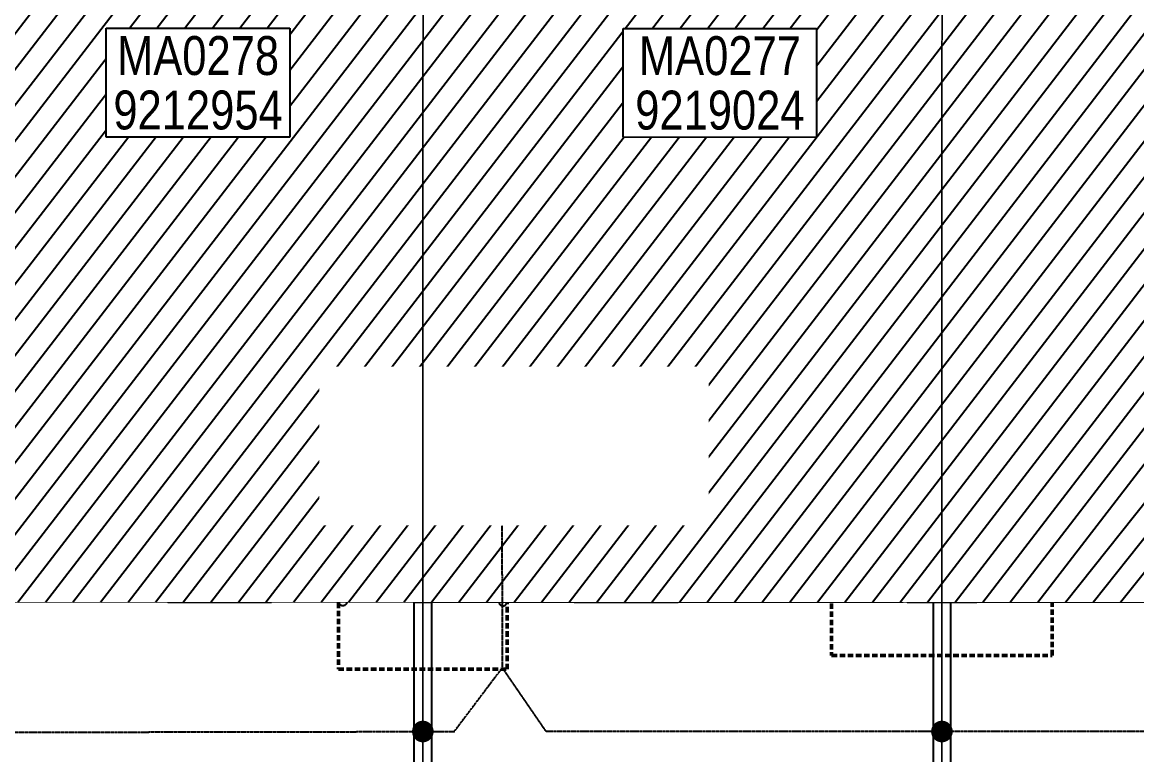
# Model space of a CAD drawing. Header units: centimetres. Extents: x -6122352 to 7132207, y -1694241 to 1947892.
# Drawn here: x 223788 to 236670, y -128753 to -120284 of the extents above; entities that cross this region are included whole.
import ezdxf
from ezdxf.xclip import XClip

# ---------------------------------------------------------------- set-up
doc = ezdxf.new("R2010")
doc.units = ezdxf.units.CM
doc.header["$MEASUREMENT"] = 0
doc.header["$XCLIPFRAME"] = 2
for name, pattern in [('DASHED2', [0.375, 0.25, -0.125]), ('XR-AR-MID-SETTING OUT FOR MASTER$0$23585-XR-AR-MID-GROUND FLOOR$0$23261-XR-AR-SI-GF$0$HIDDEN', [0.375, 0.25, -0.125]), ('XR-AR-MID-SETTING OUT FOR MASTER$0$23585-XR-AR-MID-GROUND FLOOR$0$945-4P-1-101-GROUND FLOOR PLAN$0$XR-MIDDLE-GROUND FLOOR PLAN$0$HIDDEN', [9.524999999999999, 6.35, -3.175]), ('XR-AR-MID-SETTING OUT FOR MASTER$0$23585-XR-AR-MID-GROUND FLOOR$0$945-4P-1-101-GROUND FLOOR PLAN$0$XR-MIDDLE-GROUND FLOOR PLAN$0$HIDDEN2', [0.1875, 0.125, -0.0625])]:
    doc.linetypes.add(name, pattern=pattern)
for name, color, linetype in [('00-MI-DIM', 7, 'Continuous'), ('@MI-REF LAYER', 7, 'Continuous'), ('B_TH_6', 7, 'Continuous'), ('XR-AR-MID-SETTING OUT FOR MASTER$0$23585-XR-AR-MID-GROUND FLOOR$0$A-Flor-Strs', 1, 'Continuous'), ('XR-AR-MID-SETTING OUT FOR MASTER$0$23585-XR-AR-MID-GROUND FLOOR$0$GS-HATCH-FLOOR TILE', 251, 'Continuous')]:
    doc.layers.add(name, color=color, linetype=linetype)
doc.layers.add('08-Compound Wall-4', color=7, linetype='Continuous', lineweight=25, true_color=0xff4405)
for name, color, linetype, lineweight in [('23585-XR-AR-DAMAC PLOT LIMITS$0$1-Mid units', 41, 'Continuous', 5), ('@ Foundations', 4, 'DASHED2', 50), ('A-ANNO-TEXT', 3, 'Continuous', 25), ('XR-AR-MID-SETTING OUT FOR MASTER$0$23585-XR-AR-MID-GROUND FLOOR$0$$A-GLAZ-WNDO', 232, 'Continuous', 9), ('XR-AR-MID-SETTING OUT FOR MASTER$0$23585-XR-AR-MID-GROUND FLOOR$0$$A-WALL', 1, 'Continuous', 5), ('XR-AR-MID-SETTING OUT FOR MASTER$0$23585-XR-AR-MID-GROUND FLOOR$0$A-DOOR', 31, 'Continuous', 5), ('XR-AR-MID-SETTING OUT FOR MASTER$0$23585-XR-AR-MID-GROUND FLOOR$0$A-DOOR-FULL', 1, 'Continuous', 9), ('XR-AR-MID-SETTING OUT FOR MASTER$0$23585-XR-AR-MID-GROUND FLOOR$0$A-EQUP-KITN-PLAN', 202, 'Continuous', 9), ('XR-AR-MID-SETTING OUT FOR MASTER$0$23585-XR-AR-MID-GROUND FLOOR$0$A-FLOR-OVHD', 9, 'XR-AR-MID-SETTING OUT FOR MASTER$0$23585-XR-AR-MID-GROUND FLOOR$0$23261-XR-AR-SI-GF$0$HIDDEN', 15), ('XR-AR-MID-SETTING OUT FOR MASTER$0$23585-XR-AR-MID-GROUND FLOOR$0$A-FLOR-PATT', 8, 'Continuous', 5), ('XR-AR-MID-SETTING OUT FOR MASTER$0$23585-XR-AR-MID-GROUND FLOOR$0$A-GLAZ-SILL', 8, 'Continuous', 5), ('XR-AR-MID-SETTING OUT FOR MASTER$0$23585-XR-AR-MID-GROUND FLOOR$0$A-GLAZ-WNDO', 232, 'Continuous', 9), ('XR-AR-MID-SETTING OUT FOR MASTER$0$23585-XR-AR-MID-GROUND FLOOR$0$A-WALL', 7, 'Continuous', 30), ('XR-AR-MID-SETTING OUT FOR MASTER$0$23585-XR-AR-MID-GROUND FLOOR$0$A-WALL-FNSH', 9, 'Continuous', 5), ('XR-AR-MID-SETTING OUT FOR MASTER$0$23585-XR-AR-MID-GROUND FLOOR$0$S-COLS', 51, 'Continuous', 40)]:
    doc.layers.add(name, color=color, linetype=linetype, lineweight=lineweight)
doc.styles.add('Xref group 33-41$0$Overall SOP Plan$0$LAC-609-NG10-1-XREF-GRID-125SC$0$GRID-DIM-NO', font='arial.ttf', dxfattribs={"width": 0.8})

# ---------------------------------------------------------------- blocks, each defined once
blk = doc.blocks.new('23585-XR-AR-DAMAC PLOT LIMITS')
at = {"layer": '23585-XR-AR-DAMAC PLOT LIMITS$0$1-Mid units', "color": 251, "true_color": 0x636466}
for points in [[(496630.0415000003, 2768996.4387), (496634.0948999999, 2769000.862500001), (496651.7899000002, 2768984.6489), (496647.7364999996, 2768980.225099999)], [(496625.9880999997, 2768992.0151), (496630.0415000003, 2768996.4387), (496647.7364999996, 2768980.225099999), (496643.6831, 2768975.8013)], [(496621.9345000004, 2768987.5913), (496625.9880999997, 2768992.0151), (496643.6831, 2768975.8013), (496639.6297000004, 2768971.377499999)]]:
    blk.add_lwpolyline(points, close=True, dxfattribs=at)
blk = doc.blocks.new('A$Cf093b529')
at = {"layer": 'A-ANNO-TEXT'}
blk.add_blockref('23585-XR-AR-DAMAC PLOT LIMITS', (-495391.9901121984, -2768603.441896566), dxfattribs=at)
blk = doc.blocks.new('XR-AR-MID-SETTING OUT FOR MASTER$0$23585-XR-AR-MID-GROUND FLOOR$0$945-4P-1-101-GROUND FLOOR PLAN$0$XR-MIDDLE-CAR PARK HATCH')
at = {"layer": 'XR-AR-MID-SETTING OUT FOR MASTER$0$23585-XR-AR-MID-GROUND FLOOR$0$A-FLOR-PATT'}
blk.add_lwpolyline([(9250.002853021142, 100.0129149327577), (9249.99679574091, 5500.000000009181), (15050.00005108526, 5502.664669244065), (15050.00005108526, 100.450321876061)], close=True, dxfattribs=at)
blk = doc.blocks.new('*U1930')
for points in [[(91, -5.684341886080801e-14), (41, -5.684341886080801e-14), (41, 1021), (91, 1021)], [(0, 0), (38, -5.684341886080801e-14), (38, -50), (50, -50), (50, -122.2246979483663), (0, -122.2246979483663)], [(1100, 2.842170943040401e-14), (1062, -2.842170943040401e-14), (1062, -49.99999999999997), (1050, -49.99999999999997), (1050, -122.2246979483662), (1100, -122.2246979483662)]]:
    blk.add_lwpolyline(points, close=True)
at = {"color": 8, "linetype": 'XR-AR-MID-SETTING OUT FOR MASTER$0$23585-XR-AR-MID-GROUND FLOOR$0$945-4P-1-101-GROUND FLOOR PLAN$0$XR-MIDDLE-GROUND FLOOR PLAN$0$HIDDEN2'}
blk.add_arc((41, -5.684341886080801e-14), 1021, 1.594950045944486e-15, 90, dxfattribs=at)
at = {"layer": 'XR-AR-MID-SETTING OUT FOR MASTER$0$23585-XR-AR-MID-GROUND FLOOR$0$A-GLAZ-SILL', "linetype": 'XR-AR-MID-SETTING OUT FOR MASTER$0$23585-XR-AR-MID-GROUND FLOOR$0$945-4P-1-101-GROUND FLOOR PLAN$0$XR-MIDDLE-GROUND FLOOR PLAN$0$HIDDEN2', "ltscale": 3}
blk.add_lwpolyline([(0, 0), (1100, 0), (1100, -122.2246979483662), (0, -122.2246979483662)], close=True, dxfattribs=at)
blk = doc.blocks.new('*U27')
for points in [[(91, -5.684341886080801e-14), (41, -5.684341886080801e-14), (41, 1021), (91, 1021)], [(0, 0), (38, -5.684341886080801e-14), (38, -50), (50, -50), (50, -249.9999019090924), (0, -249.9999019090924)], [(1100, 2.842170943040401e-14), (1062, -2.842170943040401e-14), (1062, -49.99999999999997), (1050, -49.99999999999997), (1050, -249.9999019090924), (1100, -249.9999019090924)]]:
    blk.add_lwpolyline(points, close=True)
at = {"color": 8, "linetype": 'XR-AR-MID-SETTING OUT FOR MASTER$0$23585-XR-AR-MID-GROUND FLOOR$0$945-4P-1-101-GROUND FLOOR PLAN$0$XR-MIDDLE-GROUND FLOOR PLAN$0$HIDDEN2'}
blk.add_arc((41, -5.684341886080801e-14), 1021, 1.594950045944486e-15, 90, dxfattribs=at)
at = {"layer": 'XR-AR-MID-SETTING OUT FOR MASTER$0$23585-XR-AR-MID-GROUND FLOOR$0$A-GLAZ-SILL', "linetype": 'XR-AR-MID-SETTING OUT FOR MASTER$0$23585-XR-AR-MID-GROUND FLOOR$0$945-4P-1-101-GROUND FLOOR PLAN$0$XR-MIDDLE-GROUND FLOOR PLAN$0$HIDDEN2', "ltscale": 3}
blk.add_lwpolyline([(0, 0), (1100, 0), (1100, -249.9999019090924), (0, -249.9999019090924)], close=True, dxfattribs=at)
blk = doc.blocks.new('XR-AR-MID-SETTING OUT FOR MASTER$0$23585-XR-AR-MID-GROUND FLOOR$0$945-4P-1-101-GROUND FLOOR PLAN$0$XR-MIDDLE-GROUND FLOOR PLAN$0$A$C69996ABC')
at = {"layer": 'XR-AR-MID-SETTING OUT FOR MASTER$0$23585-XR-AR-MID-GROUND FLOOR$0$A-FLOR-OVHD', "linetype": 'XR-AR-MID-SETTING OUT FOR MASTER$0$23585-XR-AR-MID-GROUND FLOOR$0$945-4P-1-101-GROUND FLOOR PLAN$0$XR-MIDDLE-GROUND FLOOR PLAN$0$HIDDEN2', "ltscale": 5}
for p, q in [((-1.567610912189821e-07, 0.8999993633871721), (0.09999984323878941, 0.8999992964713464)), ((-1.567610912189821e-07, 0.8999993633871721), (-1.567612066821766e-07, -6.366128229018386e-07)), ((-1.567612066821766e-07, -6.366128229018386e-07), (0.09999984323878763, -7.035294533608294e-07))]:
    blk.add_line(p, q, dxfattribs=at)
blk.add_lwpolyline([(0.09999984323878763, 0.8499993633871732), (0.2499998432387915, 0.4499993633871799), (0.1000013713221097, 0.04999936338717248)], dxfattribs=at)
at = {"layer": 'XR-AR-MID-SETTING OUT FOR MASTER$0$23585-XR-AR-MID-GROUND FLOOR$0$A-GLAZ-WNDO'}
for p, q in [((0.09999984323878763, 0.8499993633871732), (0.09999984323878763, 0.8999993633871703)), ((0.09999984323878941, 0.8999993633871721), (0.09999984323878763, -6.366128264545523e-07)), ((0.2499998432387809, 0.8499993633871732), (0.09999984323878763, 0.8499993633871732)), ((0.2499998432387809, 0.8999993633871703), (0.2499998432387809, 0.8499993633871732)), ((0.2499998432387809, 0.8499993633871732), (0.2499998432387809, 0.04999936338717248)), ((0.09999984323878763, -6.366128246781955e-07), (0.09999984323878763, 0.04999936338717248)), ((0.09999984323878763, 0.04999936338717248), (0.2499998432387809, 0.04999936338717248)), ((0.249999843238875, -6.366128388890502e-07), (0.249999843238875, 0.04999936338715827))]:
    blk.add_line(p, q, dxfattribs=at)
for points in [[(0.2499986387444419, 0.8999993968456259), (0.0999998435430971, 0.8999992964713464)], [(0.09999984323878763, -7.035294533608294e-07), (0.2499998432388448, -6.366128317836228e-07)]]:
    blk.add_lwpolyline(points, dxfattribs=at)
blk.add_lwpolyline([(0.2499998432387951, 0.8499993633871732), (0.2499998432387933, 0.04999936338717248), (0.1999998432387962, 0.04999936338717248), (0.1999998432387962, 0.8499993633871732)], close=True, dxfattribs=at)
blk = doc.blocks.new('XR-AR-MID-SETTING OUT FOR MASTER$0$23585-XR-AR-MID-GROUND FLOOR$0$945-4P-1-101-GROUND FLOOR PLAN$0$XR-MIDDLE-GROUND FLOOR PLAN$0$A$C70344426')
at = {"layer": 'XR-AR-MID-SETTING OUT FOR MASTER$0$23585-XR-AR-MID-GROUND FLOOR$0$A-GLAZ-SILL'}
blk.add_line((0.2499999770719823, 2.649999396845162), (0.2499999770722034, -6.03154830969288e-07), dxfattribs=at)
at = {"layer": 'XR-AR-MID-SETTING OUT FOR MASTER$0$23585-XR-AR-MID-GROUND FLOOR$0$A-GLAZ-WNDO'}
for p, q in [((-2.292779743839901e-08, 2.649999396845162), (-2.292779743839901e-08, 2.599999396845165)), ((-2.292779743839901e-08, 2.649999396845162), (0.2499999770719823, 2.649999396845162)), ((-2.292779743839901e-08, 2.599999396845165), (0.14999997707221, 2.599999396845165)), ((0.14999997707221, 2.599999396845165), (0.14999997707221, 2.649999396845162)), ((0.14999997707221, 2.599999396845165), (0.1499999770722091, -6.031548327456449e-07)), ((-2.29277832275443e-08, 1.799999396845166), (-2.29277832275443e-08, 1.749999396845167)), ((0.14999997707221, 1.799999396845166), (-2.29277832275443e-08, 1.799999396845166)), ((-2.29277832275443e-08, 1.749999396845167), (0.14999997707221, 1.749999396845167)), ((0.14999997707221, 1.749999396845167), (0.14999997707221, 1.799999396845166)), ((-2.29277832275443e-08, 0.8999993968451641), (-2.292778233936588e-08, 0.8499993968451669)), ((0.14999997707221, 0.8999993968451641), (-2.29277832275443e-08, 0.8999993968451641)), ((-2.292778233936588e-08, 0.8499993968451669), (0.14999997707221, 0.8499993968451669)), ((-2.292778233936588e-08, 0.8499993968451669), (-2.292778233936588e-08, 0.04999939684516619)), ((0.14999997707221, 0.8499993968451669), (0.14999997707221, 0.8999993968451641)), ((0.1499999770722091, 0.04999939684516619), (-2.292778233936588e-08, 0.04999939684516619)), ((-2.29278782626352e-08, -6.031548451801427e-07), (-2.29278782626352e-08, 0.04999939684515198)), ((0.1499999770722091, -6.03154830969288e-07), (0.1499999770722091, 0.04999939684516619)), ((0.2499999770722034, -6.03154830969288e-07), (-2.292778233936588e-08, -6.03154830969288e-07))]:
    blk.add_line(p, q, dxfattribs=at)
blk.add_lwpolyline([(0.04999997707220061, 1.799999396845166), (0.04999997707219972, 2.599999396845165), (-2.292779743839901e-08, 2.599999396845165), (-2.292779566204217e-08, 0.8999993968451641), (0.0499999770722015, 0.8999993968451641), (0.04999997707220061, 1.749999396845167)], dxfattribs=at)
blk.add_lwpolyline([(-2.292779566204217e-08, 0.8499993968451669), (-2.292779655022059e-08, 0.04999939684516619), (0.04999997707220061, 0.04999939684516619), (0.0499999770722015, 0.8499993968451669)], close=True, dxfattribs=at)
blk = doc.blocks.new('*U28')
for points in [[(0, 69.99999979828543), (38, 69.99999979828549), (38, 119.9999997982854), (50, 119.9999997982854), (50, 179.9999998655237), (0, 179.9999998655237)], [(1100, 69.9999997982854), (1062, 69.99999979828546), (1062, 119.9999997982854), (1050, 119.9999997982854), (1050, 179.9999998655236), (1100, 179.9999998655236)], [(91, 69.99999979828549), (41, 69.99999979828549), (41, -951.0000002017147), (91, -951.0000002017147)]]:
    blk.add_lwpolyline(points, close=True)
at = {"color": 8, "linetype": 'XR-AR-MID-SETTING OUT FOR MASTER$0$23585-XR-AR-MID-GROUND FLOOR$0$945-4P-1-101-GROUND FLOOR PLAN$0$XR-MIDDLE-GROUND FLOOR PLAN$0$HIDDEN2'}
blk.add_arc((41, 69.99999979828549), 1021, 270, 0, dxfattribs=at)
at = {"layer": 'XR-AR-MID-SETTING OUT FOR MASTER$0$23585-XR-AR-MID-GROUND FLOOR$0$A-GLAZ-SILL', "linetype": 'XR-AR-MID-SETTING OUT FOR MASTER$0$23585-XR-AR-MID-GROUND FLOOR$0$945-4P-1-101-GROUND FLOOR PLAN$0$XR-MIDDLE-GROUND FLOOR PLAN$0$HIDDEN2', "ltscale": 3}
blk.add_lwpolyline([(0, 69.99999979828543), (1100, 69.99999979828543), (1100, 179.9999998655236), (0, 179.9999998655236)], close=True, dxfattribs=at)
blk = doc.blocks.new('XR-AR-MID-SETTING OUT FOR MASTER$0$23585-XR-AR-MID-GROUND FLOOR$0$945-4P-1-101-GROUND FLOOR PLAN$0$XR-MIDDLE-GROUND FLOOR PLAN$0$A$C2DB306E2')
at = {"layer": 'XR-AR-MID-SETTING OUT FOR MASTER$0$23585-XR-AR-MID-GROUND FLOOR$0$A-DOOR-FULL'}
for p, q in [((0.1500002073711251, 1.24999990754791), (0.05000020737113076, 1.24999990754791)), ((0.05000020737113076, 1.24999990754791), (0.05000020737113076, 1.199999907547909)), ((0.05000020737113076, 1.199999907547909), (0.1500002073711251, 1.199999907547909)), ((0.1500002073711251, 1.199999907547909), (0.1500002073711251, 1.24999990754791)), ((2.073711318217875e-07, 0.7999999075479082), (2.073711318217875e-07, -9.245209264818754e-08)), ((2.073711318217875e-07, 0.7999999075479082), (0.04000020737113097, 0.7999999075479082)), ((0.04000020737113097, 0.7999999075479082), (0.04000020737113452, -9.245209264818754e-08)), ((0.05000020737113253, 0.3499999075479089), (0.05000020737113253, 0.3999999075479096)), ((0.05000020737113253, 0.3999999075479096), (0.1500002073711322, 0.399999907547908)), ((0.1500002073711322, 0.399999907547908), (0.1500002073711322, 0.3499999075479073)), ((0.1500002073711322, 0.3499999075479073), (0.05000020737113253, 0.3499999075479089)), ((2.073711318217875e-07, -9.245209264818754e-08), (0.04000020737113452, -9.245209264818754e-08))]:
    blk.add_line(p, q, dxfattribs=at)
at = {"layer": 'XR-AR-MID-SETTING OUT FOR MASTER$0$23585-XR-AR-MID-GROUND FLOOR$0$A-GLAZ-SILL', "linetype": 'XR-AR-MID-SETTING OUT FOR MASTER$0$23585-XR-AR-MID-GROUND FLOOR$0$945-4P-1-101-GROUND FLOOR PLAN$0$XR-MIDDLE-GROUND FLOOR PLAN$0$HIDDEN2', "ltscale": 3}
for p, q in [((0.05000020737113076, 1.199999907547909), (0.05000020737113431, 0.399999907547908)), ((0.1500002073711251, 1.199999907547909), (0.1500002073711304, 0.3999999075479083))]:
    blk.add_line(p, q, dxfattribs=at)
blk = doc.blocks.new('XR-AR-MID-SETTING OUT FOR MASTER$0$23585-XR-AR-MID-GROUND FLOOR$0$945-4P-1-101-GROUND FLOOR PLAN$0$XR-MIDDLE-GROUND FLOOR PLAN$0$WRFWF')
at = {"layer": 'XR-AR-MID-SETTING OUT FOR MASTER$0$23585-XR-AR-MID-GROUND FLOOR$0$A-FLOR-OVHD', "linetype": 'XR-AR-MID-SETTING OUT FOR MASTER$0$23585-XR-AR-MID-GROUND FLOOR$0$945-4P-1-101-GROUND FLOOR PLAN$0$XR-MIDDLE-GROUND FLOOR PLAN$0$HIDDEN', "ltscale": 0.1}
for p, q in [((9250.00889430586, 14089.9999996908), (9250.008894346622, 9909.449274283641)), ((10350.00889432596, 14089.44927426482), (9250.008894305867, 14089.44927426484)), ((10350.00889432159, 13809.44927426483), (9250.008894308598, 13809.44927426484)), ((10350.00889431722, 13529.44927426483), (9250.008894311328, 13529.44927426484)), ((10350.00889431286, 13249.44927426483), (9250.008894314058, 13249.44927426484)), ((10350.00889431286, 12969.44927426484), (9250.008894314054, 12969.44927426485)), ((10350.00889431285, 12689.44927426484), (9250.00889431405, 12689.44927426486)), ((10350.00889431285, 12409.44927426485), (9250.008894314047, 12409.44927426486)), ((10350.00889431284, 12129.44927426485), (9250.008894314044, 12129.44927426487)), ((10350.00889431284, 11849.44927426486), (9250.00889431404, 11849.44927426487)), ((10350.00889431284, 11569.44927426486), (9250.008894314036, 11569.44927426488)), ((10350.00889431283, 11289.44927426487), (9250.00889431403, 11289.44927426488)), ((10350.00889431283, 11009.44927426487), (9250.008894314027, 11009.44927426489)), ((10350.00889432794, 11009.4492742833), (10350.00889432794, 9909.449274272882)), ((10350.00889432794, 9909.449274272882), (9250.008894346622, 9909.449274283641))]:
    blk.add_line(p, q, dxfattribs=at)
blk.add_lwpolyline([(10350.00889430916, 14369.99999969173), (10350.00889431698, 11009.4492742833)], dxfattribs=at)
blk = doc.blocks.new('*U26')
at = {"color": 0, "linetype": 'ByBlock'}
blk.add_line((0, 300.373844656252), (0, 0), dxfattribs=at)
at = {"color": 0, "linetype": 'ByBlock', "const_width": 15.00000006679886}
blk.add_lwpolyline([(194.8557167125982, 187.8738441410269), (0, 300.373844656252), (-194.8557167125982, 187.8738441410269)], dxfattribs=at)
blk.add_circle((0, 0), 45.00000020605512)
blk = doc.blocks.new('XR-AR-MID-SETTING OUT FOR MASTER$0$23585-XR-AR-MID-GROUND FLOOR$0$A$C08698786')
at = {"layer": 'XR-AR-MID-SETTING OUT FOR MASTER$0$23585-XR-AR-MID-GROUND FLOOR$0$S-COLS', "color": 252, "lineweight": 30}
for points in [[(5900.001027584076, 11147.2902572155), (5900.001027584076, 9747.290257692337), (6100.001027584076, 9747.290257453918), (6100.001027584076, 11147.29025769234)], [(-100.029412984848, 9156.81441116333), (-100.029412984848, 7756.814410686493), (99.97058701515198, 7756.81441116333), (99.97058701515198, 9156.814410686493)], [(-99.99135446548462, 6699.998335123062), (-99.99135446548462, 5499.998335123062), (100.0086455345154, 5499.998334884644), (100.0086455345154, 6699.998334646225)], [(5900.001601219177, 6500), (5900.001601219177, 5499.999999523163), (6100.001601219177, 5500), (6100.001601219177, 6499.999999523163)]]:
    blk.add_lwpolyline(points, close=True, dxfattribs=at)
blk = doc.blocks.new('XR-AR-MID-SETTING OUT FOR MASTER')
at = {"layer": 'XR-AR-MID-SETTING OUT FOR MASTER$0$23585-XR-AR-MID-GROUND FLOOR$0$A-EQUP-KITN-PLAN', "color": 8}
for p, q in [((5300.027079373598, 12102.66431617737), (5300.028238087893, 14252.66031217575)), ((4404.893656820059, 11502.66881656647), (4404.895194619894, 12102.66970968246)), ((4404.895194619894, 12102.66970968246), (5300.027079373598, 12102.66431617737))]:
    blk.add_line(p, q, dxfattribs=at)
at = {"layer": 'XR-AR-MID-SETTING OUT FOR MASTER$0$23585-XR-AR-MID-GROUND FLOOR$0$A-FLOR-OVHD', "color": 8, "linetype": 'XR-AR-MID-SETTING OUT FOR MASTER$0$23585-XR-AR-MID-GROUND FLOOR$0$23261-XR-AR-SI-GF$0$HIDDEN', "ltscale": 5}
for p, q in [((5579.946963220835, 12102.66686105728), (5579.94848254323, 14852.65977716446)), ((3400.046698898077, 14152.65701627731), (3400.011432737112, 12202.66620731354)), ((3500.053779155016, 12202.66576147079), (3500.053778856993, 14152.65753126144)), ((5400.002383977175, 12002.66818761826), (5900.001078754663, 11502.66702699661)), ((5900.010024100542, 12002.66746664047), (5400.002384632826, 11502.66700839996))]:
    blk.add_line(p, q, dxfattribs=at)
blk.add_lwpolyline([(2749.981962949038, 12002.63648319244), (3249.976088136435, 12002.63648366928), (3249.976087421179, 11502.65313434601), (2749.981963723898, 11502.65313434601)], close=True, dxfattribs=at)
for points in [[(2749.981962949038, 12002.63648319244), (3249.976087421179, 11502.65313434601)], [(2749.981963723898, 11502.65313434601), (3249.976088136435, 12002.63648366928)]]:
    blk.add_lwpolyline(points, dxfattribs=at)
at = {"layer": 'XR-AR-MID-SETTING OUT FOR MASTER$0$23585-XR-AR-MID-GROUND FLOOR$0$A-Flor-Strs', "color": 8}
for p, q in [((5900.008223325014, 5802.664086818695), (4249.995741575956, 5802.666512012482)), ((5900.008222848177, 5502.664668560028), (4249.999916404486, 5502.666511535645))]:
    blk.add_line(p, q, dxfattribs=at)
at = {"layer": 'XR-AR-MID-SETTING OUT FOR MASTER$0$23585-XR-AR-MID-GROUND FLOOR$0$A-WALL', "color": 8}
for points in [[(99.99999931454659, 19472.65428209305), (-99.99999925494194, 19472.65428256989), (-99.998236566782, 5500.00000667572), (100.0017631351948, 5500.000006198883), (99.9995484650135, 8850.141927242279), (1100.048611491919, 8850.10940027237), (1100.048611015081, 8950.109399795532), (100.03925588727, 8950.072475910187), (100.0088088810444, 10949.9982419014), (2099.951952844858, 10949.99824142456), (2099.998660355806, 9950.143901348114), (2199.988806992769, 9950.143900871277), (2200.057162195444, 11149.97698402405), (2100.075846284628, 11149.97698354721), (2100.039519578218, 11049.97698402405), (100.0088088810444, 11049.99824142456)], [(5899.999999791384, 19472.65428161621), (6099.999999731779, 19472.65428209305), (6100.001724034548, 5500.167464256287), (5900.001724511385, 5500.167624473572), (5900.00086197257, 14852.65960931778), (5500.076263397932, 14852.66031265259), (5500.0762629807, 14952.66031169891), (5900.000431150198, 14952.65961027145)], [(2200.013650625944, 13652.63605213165), (2200.017217665911, 13652.6360502243), (2200.024336546659, 13852.63604974747), (1199.974533885717, 13852.65850543976), (1199.974534541368, 13752.66171360016), (1850.013650208712, 13752.64729642868), (1850.013650685549, 13102.64278697968), (2100.128742069006, 13102.63829755783), (2100.128742545843, 12652.63829708099), (1949.986809521914, 12652.64009141922), (1949.9868093431, 12552.35255002975), (2100.055755704641, 12552.35255050659), (2100.016017049551, 12049.97720527649), (2199.959899276495, 12049.97720527649), (2199.999632865191, 13202.6360502243), (2050.003180772066, 13202.63829612732), (2050.012347489595, 13652.63829517365), (2200.019845813513, 13652.63604927063)], [(3400.011432737112, 12202.66620731354), (3500.05377843976, 12202.66548633575), (3500.054259866476, 11502.6662735939), (4400.00315502286, 11502.6662735939), (4400.003322631121, 11252.66687631607), (3650.009347468615, 11252.66637420654), (3650.00999417901, 11027.59896087646), (3399.999906569719, 11027.60113668442)], [(4249.99788531661, 5499.997992992401), (3049.999798089266, 5499.998546600342), (3049.999915927649, 5749.998607635498), (4000.1953599751, 5749.998309612274), (4000.194991916418, 8849.999089241028), (3300.031373769045, 8849.999089241028), (3300.03137382865, 8950.028236865997), (3399.980282574892, 8950.188519954681), (3400.07691988349, 9927.598960876465), (3649.996516317129, 9927.59895992279), (3650.010299950838, 9100.016639709473), (4249.999546438456, 9099.986570835114)], [(2100.104106515646, 8950.142809391022), (2099.943570882082, 9050.155592918396), (2199.988806694746, 9050.153767585754), (2199.989685982466, 8950.146322250366), (2300.031373292208, 8950.151598453522), (2300.031373888254, 8850.08178806305), (2000.048611432314, 8850.14280796051), (2000.048610955477, 8950.14280796051)], [(99.9999164044857, 5750.000005722046), (399.9999158680439, 5750.00000667572), (399.9998005926609, 5499.999855995178), (99.99991658329964, 5500.000007152557)]]:
    blk.add_lwpolyline(points, close=True, dxfattribs=at)
for points in [[(5700.000849276781, 12002.66818761826), (5900.010024160147, 12002.66818761826), (5900.010264188051, 12102.67056417465), (5300.001914769411, 12102.66581106186), (5300.002845078707, 11502.66761207581), (5300.003155499697, 11502.66747426987), (5300.003322392702, 11252.66747808456), (5900.008223563433, 11252.66787910461), (5900.008823722601, 11502.66700792313), (5400.002380043268, 11502.66700792313), (5400.002380281687, 12002.66818714142), (5700.000849276781, 12002.66818761826)], [(2100.039519578218, 11049.97698402405), (2100.039519578218, 10949.99824142456)]]:
    blk.add_lwpolyline(points, dxfattribs=at)
at = {"layer": 'XR-AR-MID-SETTING OUT FOR MASTER$0$23585-XR-AR-MID-GROUND FLOOR$0$A-WALL-FNSH', "color": 8}
for points in [[(2080.02239587903, 10929.99824142456), (119.995479375124, 10929.99824142456), (119.9793129861355, 8972.785739421844), (1100.04861047864, 8972.787498474121), (1100.048610597849, 8952.787498474121)], [(2099.966006189585, 9949.988984107971), (2079.984055787325, 9949.990225315094), (2080.02239587903, 10929.99824142456)]]:
    blk.add_lwpolyline(points, dxfattribs=at)
at = {"layer": '08-Compound Wall-4', "ltscale": 100}
blk.add_blockref('XR-AR-MID-SETTING OUT FOR MASTER$0$23585-XR-AR-MID-GROUND FLOOR$0$945-4P-1-101-GROUND FLOOR PLAN$0$XR-MIDDLE-CAR PARK HATCH', (-9150.000085264444, 0.1875896453857422), dxfattribs=at)
at = {"layer": 'XR-AR-MID-SETTING OUT FOR MASTER$0$23585-XR-AR-MID-GROUND FLOOR$0$$A-GLAZ-WNDO', "color": 8}
for name, p, xscale, yscale, zscale, rotation in [('XR-AR-MID-SETTING OUT FOR MASTER$0$23585-XR-AR-MID-GROUND FLOOR$0$945-4P-1-101-GROUND FLOOR PLAN$0$XR-MIDDLE-GROUND FLOOR PLAN$0$A$C69996ABC', (5300.002552062273, 11252.66763496399), 1000.000000000049, 1000.000000000049, 1000.000000000049, 90), ('XR-AR-MID-SETTING OUT FOR MASTER$0$23585-XR-AR-MID-GROUND FLOOR$0$945-4P-1-101-GROUND FLOOR PLAN$0$XR-MIDDLE-GROUND FLOOR PLAN$0$A$C70344426', (400.0005185902119, 5499.999113082886), -1000.000000000001, 1000.000000000001, 1000.000000000001, 270)]:
    blk.add_blockref(name, p, dxfattribs=dict(at, xscale=xscale, yscale=yscale, zscale=zscale, rotation=rotation))
at = {"layer": 'XR-AR-MID-SETTING OUT FOR MASTER$0$23585-XR-AR-MID-GROUND FLOOR$0$$A-WALL', "color": 8}
blk.add_blockref('XR-AR-MID-SETTING OUT FOR MASTER$0$23585-XR-AR-MID-GROUND FLOOR$0$945-4P-1-101-GROUND FLOOR PLAN$0$XR-MIDDLE-GROUND FLOOR PLAN$0$WRFWF', (-9150.000085562468, -796.7907695770264), dxfattribs=at)
at = {"layer": 'XR-AR-MID-SETTING OUT FOR MASTER$0$23585-XR-AR-MID-GROUND FLOOR$0$A-DOOR', "color": 8, "xscale": -1000.000000000001, "yscale": 1000.000000000001, "zscale": 1000.000000000001, "rotation": 270}
blk.add_blockref('XR-AR-MID-SETTING OUT FOR MASTER$0$23585-XR-AR-MID-GROUND FLOOR$0$945-4P-1-101-GROUND FLOOR PLAN$0$XR-MIDDLE-GROUND FLOOR PLAN$0$A$C2DB306E2', (750.048703700304, 8800.109192848206), dxfattribs=at)
at = {"layer": 'XR-AR-MID-SETTING OUT FOR MASTER$0$23585-XR-AR-MID-GROUND FLOOR$0$A-DOOR-FULL', "color": 8, "xscale": 0.8181820445283869, "yscale": 0.8181820445283869, "zscale": 0.8181820445283869, "rotation": 90}
for p in [(2100.065477222204, 11149.97698354721), (2099.986753255129, 9050.14365196228)]:
    blk.add_blockref('*U1930', p, dxfattribs=at)
at = {"layer": 'XR-AR-MID-SETTING OUT FOR MASTER$0$23585-XR-AR-MID-GROUND FLOOR$0$A-DOOR-FULL', "color": 8, "rotation": 90}
blk.add_blockref('*U27', (3399.986430436373, 9927.598960399628), dxfattribs=at)
at = {"layer": 'XR-AR-MID-SETTING OUT FOR MASTER$0$23585-XR-AR-MID-GROUND FLOOR$0$A-DOOR-FULL', "color": 8, "xscale": -0.909090909090913, "yscale": 0.909090909090913, "zscale": 0.909090909090913}
blk.add_blockref('*U28', (3300.031373530626, 8786.391873836517), dxfattribs=at)
at = {"layer": 'XR-AR-MID-SETTING OUT FOR MASTER$0$23585-XR-AR-MID-GROUND FLOOR$0$A-Flor-Strs', "color": 8}
blk.add_blockref('*U26', (5075.001124709845, 5502.291454792023), dxfattribs=at)
at = {"layer": 'XR-AR-MID-SETTING OUT FOR MASTER$0$23585-XR-AR-MID-GROUND FLOOR$0$GS-HATCH-FLOOR TILE', "color": 8}
blk.add_blockref('XR-AR-MID-SETTING OUT FOR MASTER$0$23585-XR-AR-MID-GROUND FLOOR$0$A$C08698786', (-1.490116119384766e-07, 0), dxfattribs=at)
blk = doc.blocks.new('MID UNIT')
at = {"xscale": 0.001, "yscale": 0.001, "zscale": 0.001}
blk.add_blockref('XR-AR-MID-SETTING OUT FOR MASTER', (0, 0), dxfattribs=at)
blk = doc.blocks.new('TH_6')
at = {"xscale": -1}
blk.add_blockref('MID UNIT', (495826.3053798513, 2769163.996563952), dxfattribs=at)
for p in [(495814.3053798467, 2769163.996563952), (495826.3053798391, 2769163.996563952)]:
    blk.add_blockref('MID UNIT', p)
blk = doc.blocks.new('A$Ce2a03a74')
at = {"layer": 'B_TH_6', "xscale": 999.9914829579993, "yscale": 999.9914829579993, "zscale": 999.9914829579993}
blk.add_blockref('TH_6', (-495790404.5228079, -2769140733.343811), dxfattribs=at)
blk = doc.blocks.new('A$C4abd1289')
at = {"layer": '08-Compound Wall-4', "ltscale": 100}
for points in [[(0, 0), (200.0021820068359, 4.76837158203125e-07), (199.8981691896915, -4950.000262379646), (-0.1040131151676178, -4950.000261902809)], [(5999.999999701977, 4.76837158203125e-07), (6200.002182662487, -4.76837158203125e-07), (6199.898169249296, -4950.000262379646), (5999.895986706018, -4950.000261902809)]]:
    blk.add_lwpolyline(points, close=True, dxfattribs=at)
blk = doc.blocks.new('23585-XR-AR-MALDIVE-2$0$TH_6')
at = {"ltscale": 10, "xscale": 0.00100002623446598, "yscale": 0.00100002623446598, "zscale": 0.00100002623446598}
blk.add_blockref('A$Ce2a03a74', (495794.6272259735, 2769164.318430193), dxfattribs=at)
at = {"layer": '@ Foundations', "linetype": 'DASHED2', "ltscale": 0.25}
for points in [[(495819.1303812214, 2769173.169100353), (495821.4803812215, 2769173.169100353), (495821.4803812215, 2769176.119100354), (495819.1303812214, 2769176.119100354)], [(495825.0303812214, 2769168.882014167), (495827.5803812214, 2769168.882014167), (495827.5803812214, 2769173.982014167), (495825.0303812214, 2769173.982014167)], [(495819.3303812214, 2769168.721900354), (495821.2803812214, 2769168.721900354), (495821.2803812214, 2769171.271900353), (495819.3303812214, 2769171.271900353)]]:
    blk.add_lwpolyline(points, close=True, dxfattribs=at)
at = {"color": 10, "xscale": 0.001000007156229904, "yscale": 0.001000007156229904, "zscale": 0.001000007156229904}
for p in [(495820.205936506, 2769169.49682057), (495826.2059794584, 2769169.497544464)]:
    blk.add_blockref('A$C4abd1289', p, dxfattribs=at)
blk = doc.blocks.new('_Dot')
at = {"color": 0, "linetype": 'ByBlock', "lineweight": -2}
blk.add_line((-0.5, 0), (-1, 0), dxfattribs=at)
at = {"color": 0, "linetype": 'ByBlock', "const_width": 0.5}
blk.add_lwpolyline([(-0.25, 0, 1), (0.25, 0, 1)], format="xyb", close=True, dxfattribs=at)

msp = doc.modelspace()

# ---------------------------------------------------------------- block references
at = {"layer": '@MI-REF LAYER'}
ref = msp.add_blockref('23585-XR-AR-MALDIVE-2$0$TH_6', (-496066867.0987805, -2769211397.596829), dxfattribs=dict(at, xscale=1000, yscale=1000, zscale=1000, rotation=359.9901722157166))
XClip(ref).set_block_clipping_path([(495793.2152802178, 2769163.996335161), (495847.25252525066, 2769163.9960809364), (495847.2535227563, 2769187.9361263197), (495838.3053463253, 2769187.8961598463), (495832.30534110335, 2769187.8961610533), (495826.3053362698, 2769187.896162259), (495820.3054766443, 2769187.896298579), (495814.30533649144, 2769187.8964472436), (495808.30533411563, 2769187.896448451), (495802.30547449016, 2769187.8965847697), (495793.21537316334, 2769187.9364898955)])

# ---------------------------------------------------------------- next in the draw order: linework, layer by layer
at = {"layer": '@MI-REF LAYER', "linetype": 'DASHED2', "extrusion": (1.192388003721869e-12, 6.924064903409956e-09, 1), "elevation": -0.0008724781295856627}
for points in [[(210418.4429249029, -128513.8569712816), (228781.837284576, -128484.3549740022), (229337.9336080299, -127747.0476527655)], [(246418.4508854767, -128486.5645653613), (229843.8469805858, -128483.7062445889), (229337.9336080299, -127747.0476527655)]]:
    msp.add_lwpolyline(points, dxfattribs=at)

# ---------------------------------------------------------------- next in the draw order: block references
at = {"layer": '@MI-REF LAYER', "extrusion": (1.192388003723139e-12, 6.924064903409957e-09, 1), "xscale": -250.0000000000001, "yscale": 250.0000000000001, "zscale": 250.0000000000001, "rotation": 0.03499014931476196}
msp.add_blockref('_Dot', (228418.4610770956, -128484.4725725259, -10.41784258470054), dxfattribs=at)
at = {"layer": '@MI-REF LAYER', "extrusion": (1.192388003723139e-12, 6.924064903409955e-09, 1), "xscale": 250.0000000000001, "yscale": 250.0000000000001, "zscale": 250.0000000000001, "rotation": 0.03500816960151289}
msp.add_blockref('_Dot', (234418.4413974516, -128484.4951419719, -10.41784258470053), dxfattribs=at)

# ---------------------------------------------------------------- next in the draw order: wipeouts: each hides what was drawn before it
at = {"color": 10}
msp.add_wipeout([(204271.341374394, -112711.10651426944), (204268.92457500368, -126984.62992030081), (252569.92436445123, -126992.95856626707), (252571.12314505735, -112719.43444290076), (246322.1939183399, -112717.90728657704), (246322.2769979855, -113018.5143592934), (210521.14151336253, -113012.37349204558), (210521.32772171017, -112711.7503339721), (204271.34137689648, -112711.0889299053)], dxfattribs=at).dxf.layer = '@MI-REF LAYER'

# ---------------------------------------------------------------- next in the draw order: hatches: boundary and pattern name
at = {"layer": '@MI-REF LAYER'}
h = msp.add_hatch(dxfattribs=at)
h.set_pattern_fill('ANSI31', color=256, scale=1999.999998458916, angle=6.722712845868625)
h.set_pattern_definition([(51.72271284586864, (-2376763621.713655, -1504247786.630127), (-196.2554993275065, 154.8669715833345), [])])
h.paths.add_polyline_path([(252568.6198803241, -126993.0545955013), (252569.8706995401, -112719.5295379322), (246321.1000920893, -112718.4357854984), (246320.8462612017, -113020.4883291191), (210519.9618910979, -113012.9144714), (210520.013740395, -112712.2618354557), (204270.0368932944, -112711.1840154621), (204267.6258677372, -126984.7250073836)])

# ---------------------------------------------------------------- next in the draw order: linework, layer by layer
at = {"layer": '@MI-REF LAYER', "linetype": 'DASHED2', "extrusion": (1.192388003721869e-12, 6.924064903409956e-09, 1), "elevation": -0.000883942226667849}
msp.add_lwpolyline([(229337.9336080299, -127747.0476527655), (229336.9222291264, -126091.3586249839)], dxfattribs=at)

# ---------------------------------------------------------------- next in the draw order: texts
at = {"layer": '00-MI-DIM', "color": 7, "char_height": 450.0000000000002, "attachment_point": 1, "rotation": 359.9880316134989, "line_spacing_factor": 0.8394388776454546, "style": 'Xref group 33-41$0$Overall SOP Plan$0$LAC-609-NG10-1-XREF-GRID-125SC$0$GRID-DIM-NO', "bg_fill": 19, "box_fill_scale": 1.2, "bg_fill_color": 256, "bg_fill_transparency": 0}
for s, insert, width in [('\\pxqc;MA0278 9212954', (224848.9631817591, -120442.8339847423, -157.461039985285), 1942.262619372443), ('\\pxqc;MA0277 9219024', (230823.8869928663, -120444.1295795989, -157.461039985285), 2056.8768805703)]:
    msp.add_mtext(s, dxfattribs=dict(at, insert=insert, width=width))

# ---------------------------------------------------------------- next in the draw order: wipeouts: each hides what was drawn before it
at = {"color": 6}
msp.add_wipeout([(227223.36544206148, -124264.70659561573), (231723.36537461335, -124265.48644900697), (231723.04715775678, -126101.69792682063), (227223.04722541143, -126100.91807323947)], dxfattribs=at).dxf.layer = '@MI-REF LAYER'

# ---------------------------------------------------------------- next in the draw order: linework, layer by layer
at = {"layer": '@MI-REF LAYER', "const_width": 5.000000000000002}
msp.add_lwpolyline([(204268.9303516416, -126984.6299215499), (252569.9243642285, -126992.9595096676), (252571.1751834445, -112719.4344520985), (246322.1939205999, -112717.8911564872), (246322.2769978362, -113018.5143624673), (210521.1415133295, -113012.3734920847), (210521.3277214142, -112711.7503342792), (204271.3413771988, -112711.0889296284)], close=True, dxfattribs=at)

# ---------------------------------------------------------------- next in the draw order: block references
at = {"layer": '@MI-REF LAYER', "xscale": 1000, "yscale": 1000, "zscale": 1000, "rotation": 312.4882903633292}
msp.add_blockref('A$Cf093b529', (-891608.7329339073, 539022.7201118186), dxfattribs=at)

doc.saveas('drawing.dxf')
